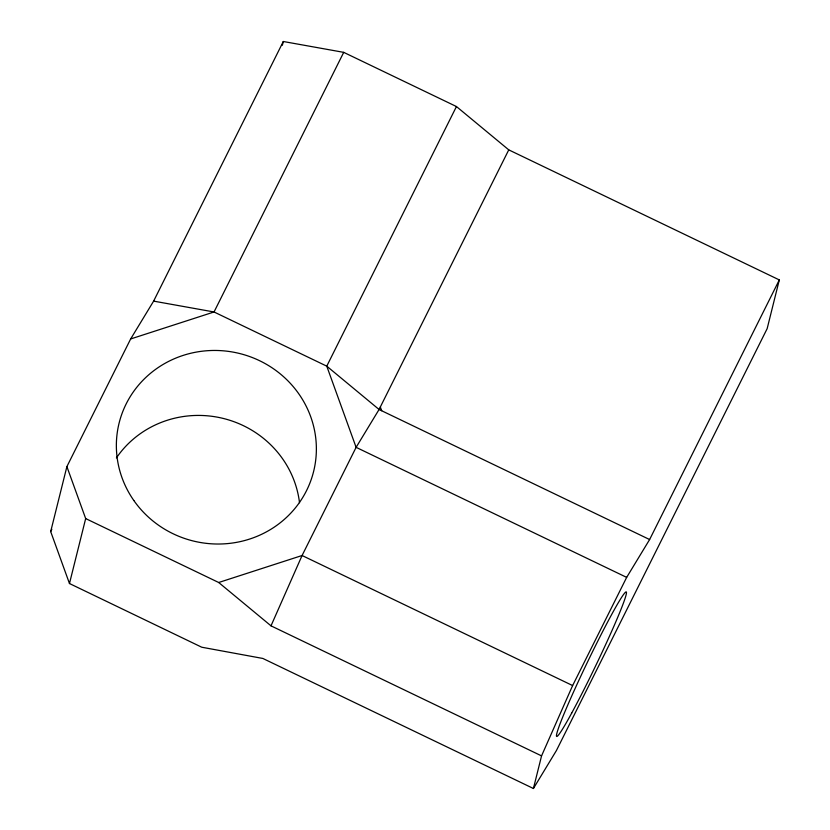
<?xml version="1.0" encoding="UTF-8"?>
<svg xmlns="http://www.w3.org/2000/svg" width="830" height="830" viewBox="0 0 830 830"><rect width="100%" height="100%" fill="white"/><g stroke="black" fill="none" stroke-linecap="round" stroke-linejoin="round"><path stroke-width="1.25" d="M50.692 531.584L66.888 466.616L130.652 338.962L153.623 301.124L283.3 41.5L343.713 52.352L456.448 106.541L508.759 149.867L779.308 279.918L767.159 328.639L556.422 750.528L533.42 788.5L262.871 658.46L201.763 647.224L69.471 583.532L50.692 531.584L51.844 529.281M69.471 583.532L85.677 518.574L66.888 466.616M282.366 45.266L283.3 41.5M533.42 788.5L541.554 755.891L572.627 685.559L626.66 577.379L649.62 539.542L779.308 279.918M541.554 755.891L271.005 625.841L302.079 555.509L356.112 447.339L379.071 409.491L508.759 149.867M343.713 52.352L214.036 311.976L130.652 338.962M456.448 106.541L326.761 366.155L356.112 447.339L626.66 577.379M85.677 518.574L218.695 582.504L302.079 555.509L572.627 685.559M153.623 301.124L214.036 311.976L326.761 366.155L379.071 409.491L649.62 539.542M218.695 582.504L271.005 625.841M381.686 410.746L380.327 406.99M116.397 457.932A100.222 96.571 14 0 1 223.073 418.393A100.222 96.571 14 0 1 299.506 502.71M571.735 712.991A80.178 4.492 -64.3 0 0 626.391 593.491A80.178 4.492 -64.3 0 0 576.445 685.57A80.178 4.492 -64.3 0 0 571.735 712.991M133.838 500.511A100.222 96.571 14 0 0 306.55 490.592A100.222 96.571 14 0 0 208.704 350.623A100.222 96.571 14 0 0 133.838 500.511"/></g></svg>
